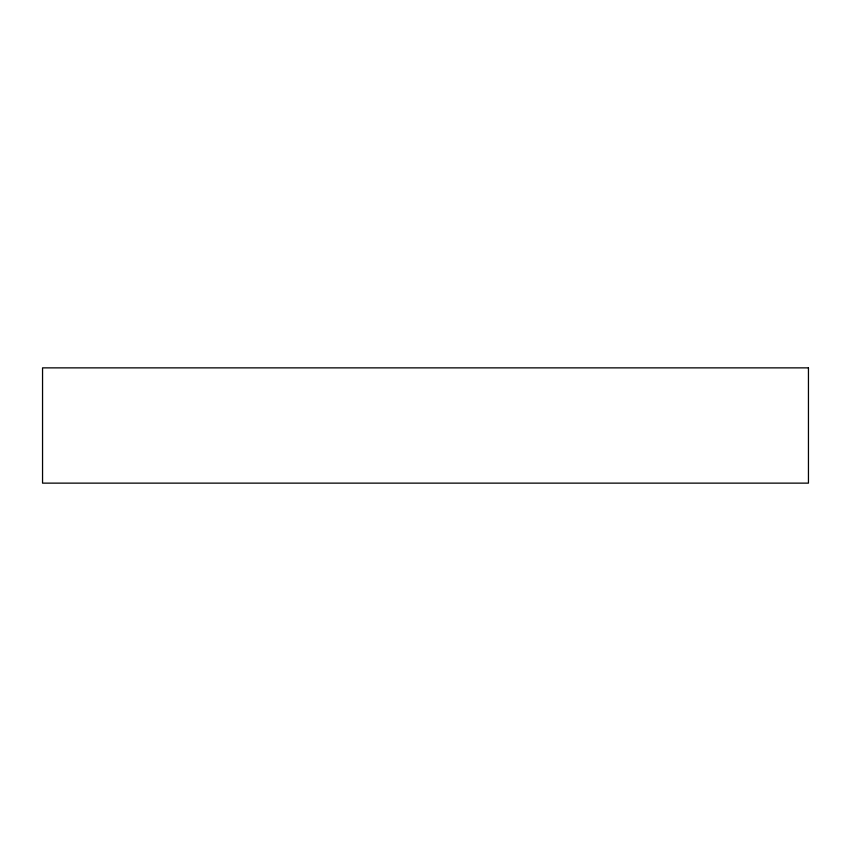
<?xml version="1.0" encoding="UTF-8"?>
<svg xmlns="http://www.w3.org/2000/svg" width="851" height="851" viewBox="0 0 851 851"><rect width="100%" height="100%" fill="white"/><g stroke="black" fill="none" stroke-linecap="round" stroke-linejoin="round"><path stroke-width="1.28" d="M808.45 367.866L42.55 367.866L42.55 483.134L808.45 483.134L808.45 367.866"/></g></svg>
